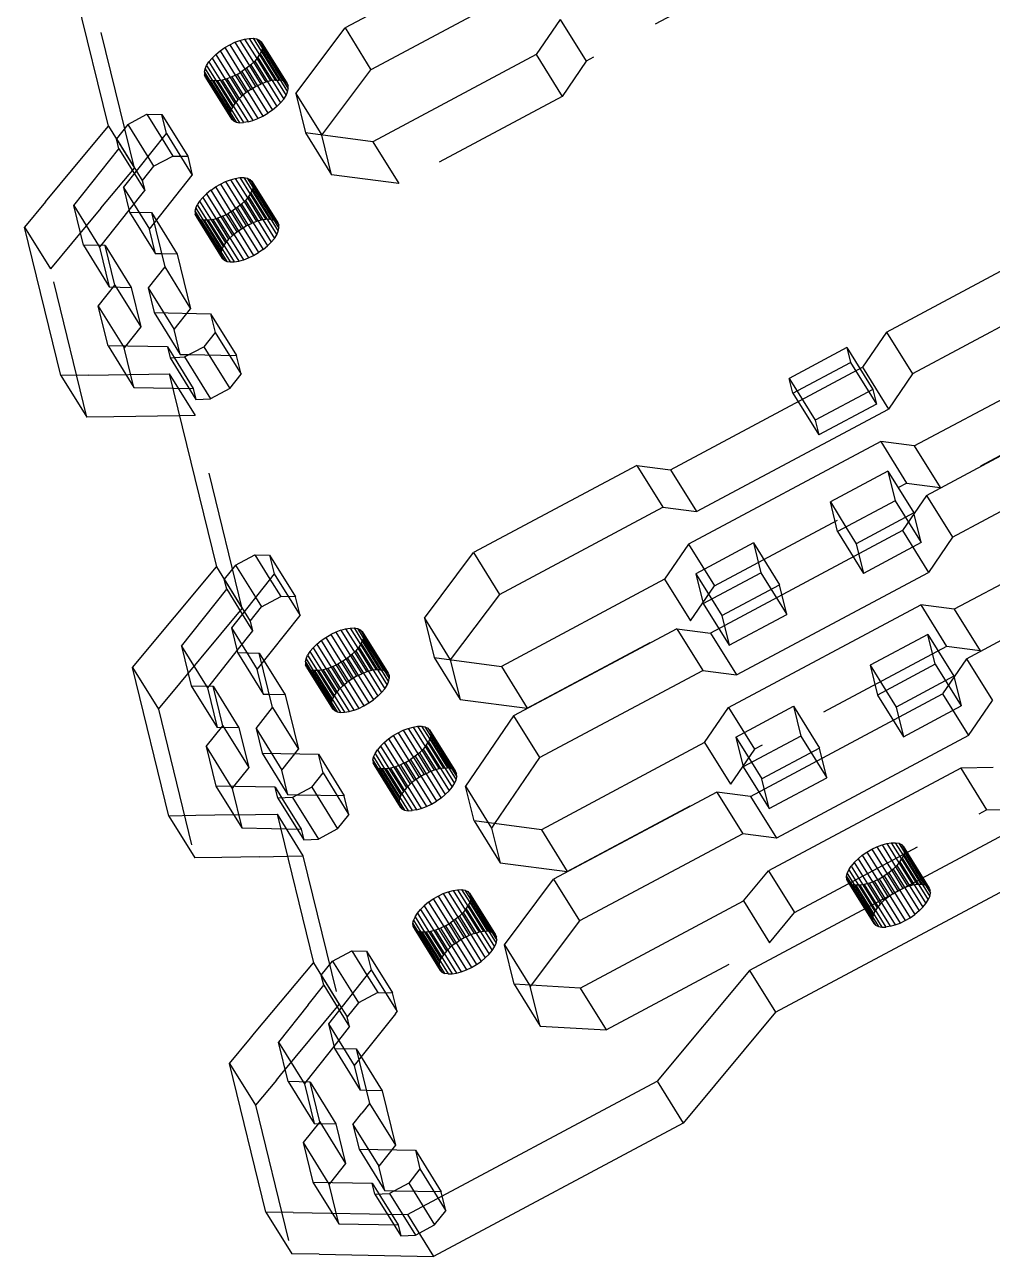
# Model space of a CAD drawing. Header units: millimetres. Extents: x -0.4 to 72.2, y -66.2 to 28.8.
# Drawn here: x 4 to 48.1, y -66.2 to -10.1 of the extents above; entities that cross this region are included whole.
import ezdxf

# ---------------------------------------------------------------- set-up
doc = ezdxf.new("R2010")
doc.units = ezdxf.units.MM
doc.linetypes.add('HIDDEN', pattern=[9.525, 6.35, -3.175])
doc.layers.get('0').update_dxf_attribs({"color": 253, "lineweight": 70, "true_color": 0x8faf8f})
doc.layers.add('Hidden', color=98, linetype='HIDDEN', lineweight=70, true_color=0x054805)

msp = doc.modelspace()

# ---------------------------------------------------------------- linework, layer by layer
at = {"color": 98, "lineweight": -3, "true_color": 0x054805}
for p, q in [((26.038, -6.252), (18.603, -10.223)), ((7.831, -14.703), (6.175, -7.938)), ((27.218, -8.153), (19.783, -12.124)), ((28.399, -9.835), (27.308, -11.438)), ((16.365, -13.203), (18.603, -10.223)), ((18.603, -10.223), (19.783, -12.124)), ((12.912, -11.27), (13.125, -11.121)), ((13.125, -11.121), (13.351, -10.989)), ((13.125, -11.121), (13.829, -12.256)), ((13.351, -10.989), (13.581, -10.878)), ((13.351, -10.989), (14.048, -12.112)), ((13.581, -10.878), (13.809, -10.79)), ((13.581, -10.878), (14.25, -11.955)), ((13.809, -10.79), (14.029, -10.729)), ((13.809, -10.79), (14.429, -11.789)), ((14.029, -10.729), (14.233, -10.697)), ((14.029, -10.729), (14.581, -11.619)), ((14.233, -10.697), (14.415, -10.694)), ((14.233, -10.697), (14.701, -11.451)), ((14.415, -10.694), (14.784, -11.288)), ((14.415, -10.694), (14.57, -10.72)), ((14.57, -10.72), (14.828, -11.136)), ((14.57, -10.72), (14.693, -10.776)), ((14.693, -10.776), (14.831, -10.998)), ((14.693, -10.776), (14.78, -10.858)), ((14.828, -10.965), (14.78, -10.858)), ((14.837, -11.093), (14.806, -11.238)), ((14.828, -10.965), (14.837, -11.093)), ((12.297, -11.934), (12.405, -11.768)), ((12.546, -11.598), (12.405, -11.768)), ((12.405, -11.768), (12.93, -12.614)), ((12.546, -11.598), (12.717, -11.43)), ((12.546, -11.598), (13.145, -12.563)), ((12.717, -11.43), (12.912, -11.27)), ((12.717, -11.43), (13.371, -12.484)), ((12.912, -11.27), (13.602, -12.381)), ((14.487, -11.733), (14.316, -11.901)), ((14.628, -11.563), (14.487, -11.733)), ((14.628, -11.563), (14.735, -11.397)), ((14.806, -11.238), (14.735, -11.397)), ((27.308, -11.438), (19.873, -15.409)), ((12.195, -12.238), (12.227, -12.093)), ((12.195, -12.238), (12.204, -12.366)), ((12.195, -12.238), (12.413, -12.588)), ((12.227, -12.093), (12.297, -11.934)), ((12.227, -12.093), (12.558, -12.627)), ((12.297, -11.934), (12.732, -12.635)), ((13.682, -12.342), (13.452, -12.453)), ((13.682, -12.342), (13.907, -12.21)), ((14.121, -12.061), (13.907, -12.21)), ((14.316, -11.901), (14.121, -12.061)), ((17.545, -15.104), (19.783, -12.124)), ((12.253, -12.473), (12.204, -12.366)), ((12.204, -12.366), (12.295, -12.513)), ((12.34, -12.555), (12.253, -12.473)), ((12.463, -12.611), (12.34, -12.555)), ((12.618, -12.637), (12.463, -12.611)), ((12.8, -12.634), (12.618, -12.637)), ((13.004, -12.602), (12.8, -12.634)), ((13.223, -12.541), (13.004, -12.602)), ((13.452, -12.453), (13.223, -12.541)), ((16.365, -13.203), (17.545, -15.104)), ((16.365, -13.203), (16.807, -15.007)), ((8.704, -14.623), (9.579, -14.156)), ((9.579, -14.156), (10.27, -15.27)), ((9.579, -14.156), (10.255, -14.169)), ((10.464, -15.025), (10.255, -14.169)), ((6.302, -16.539), (7.831, -14.703)), ((8.704, -14.623), (8.19, -15.272)), ((8.512, -17.486), (10.464, -15.025)), ((8.704, -14.623), (9.617, -16.094)), ((19.873, -15.409), (16.807, -15.007)), ((8.19, -15.272), (9.102, -16.743)), ((8.3, -15.723), (8.19, -15.272)), ((6.243, -18.316), (8.3, -15.723)), ((8.3, -15.723), (9.007, -16.862)), ((4.965, -18.146), (6.302, -16.539)), ((12.701, -17.467), (12.926, -17.335)), ((12.926, -17.335), (13.157, -17.224)), ((12.926, -17.335), (13.623, -18.458)), ((13.157, -17.224), (13.385, -17.136)), ((13.157, -17.224), (13.825, -18.301)), ((13.385, -17.136), (13.604, -17.075)), ((13.385, -17.136), (14.005, -18.135)), ((13.604, -17.075), (13.808, -17.043)), ((13.604, -17.075), (14.157, -17.965)), ((13.808, -17.043), (13.99, -17.04)), ((13.808, -17.043), (14.276, -17.797)), ((13.99, -17.04), (14.359, -17.634)), ((13.99, -17.04), (14.145, -17.066)), ((14.145, -17.066), (14.403, -17.482)), ((14.145, -17.066), (14.268, -17.122)), ((14.268, -17.122), (14.406, -17.344)), ((14.268, -17.122), (14.355, -17.204)), ((14.355, -17.204), (14.404, -17.311)), ((14.404, -17.311), (14.413, -17.439)), ((8.512, -17.486), (8.788, -18.614)), ((11.98, -18.114), (12.122, -17.944)), ((12.122, -17.944), (12.292, -17.776)), ((12.122, -17.944), (12.72, -18.909)), ((12.487, -17.616), (12.292, -17.776)), ((12.292, -17.776), (12.947, -18.83)), ((12.487, -17.616), (12.498, -17.608)), ((12.487, -17.616), (13.177, -18.727)), ((12.498, -17.608), (12.701, -17.467)), ((12.701, -17.467), (13.405, -18.601)), ((14.203, -17.909), (14.062, -18.079)), ((14.311, -17.743), (14.203, -17.909)), ((14.311, -17.743), (14.381, -17.584)), ((14.413, -17.439), (14.381, -17.584)), ((4.965, -18.146), (4.009, -19.293)), ((6.243, -18.316), (7.37, -20.133)), ((6.684, -20.12), (6.243, -18.316)), ((11.771, -18.584), (11.802, -18.439)), ((11.802, -18.439), (11.873, -18.28)), ((11.802, -18.439), (12.134, -18.973)), ((11.98, -18.114), (11.873, -18.28)), ((11.873, -18.28), (12.308, -18.981)), ((11.98, -18.114), (12.505, -18.959)), ((13.696, -18.407), (13.483, -18.556)), ((13.891, -18.247), (13.696, -18.407)), ((14.062, -18.079), (13.891, -18.247)), ((7.488, -20.135), (8.766, -18.523)), ((8.788, -18.614), (9.968, -20.515)), ((8.788, -18.614), (9.782, -18.632)), ((9.782, -18.632), (10.389, -21.112)), ((11.771, -18.584), (11.78, -18.712)), ((11.771, -18.584), (11.988, -18.934)), ((11.828, -18.819), (11.78, -18.712)), ((11.78, -18.712), (11.871, -18.859)), ((11.916, -18.901), (11.828, -18.819)), ((12.038, -18.957), (11.916, -18.901)), ((12.193, -18.983), (12.038, -18.957)), ((12.375, -18.98), (12.193, -18.983)), ((12.579, -18.948), (12.375, -18.98)), ((12.579, -18.948), (12.799, -18.887)), ((12.81, -18.882), (12.799, -18.887)), ((13.027, -18.799), (12.81, -18.882)), ((13.027, -18.799), (13.257, -18.688)), ((13.483, -18.556), (13.257, -18.688)), ((5.665, -26.058), (4.009, -19.293)), ((7.678, -20.138), (6.684, -20.12)), ((7.678, -20.138), (8.858, -22.04)), ((8.12, -21.942), (7.678, -20.138)), ((43.261, -24.078), (50.696, -20.107)), ((10.244, -20.52), (9.968, -20.515)), ((10.389, -21.112), (9.633, -22.065)), ((7.364, -22.895), (8.12, -21.942)), ((8.12, -21.942), (9.299, -23.843)), ((8.858, -22.04), (9.299, -23.843)), ((9.633, -22.065), (9.909, -23.193)), ((51.875, -22.008), (44.441, -25.979)), ((7.364, -22.895), (8.491, -24.712)), ((7.806, -24.699), (7.364, -22.895)), ((9.909, -23.193), (11.089, -25.094)), ((9.909, -23.193), (12.476, -23.24)), ((12.476, -23.24), (12.685, -24.097)), ((9.299, -23.843), (8.609, -24.714)), ((12.685, -24.097), (12.171, -24.745)), ((43.261, -24.078), (42.169, -25.681)), ((43.261, -24.078), (44.441, -25.979)), ((10.51, -24.749), (7.806, -24.699)), ((10.51, -24.749), (10.812, -25.236)), ((10.51, -24.749), (10.631, -25.245)), ((10.631, -25.245), (11.296, -25.212)), ((11.089, -25.094), (11.504, -25.101)), ((11.296, -25.212), (12.171, -24.745)), ((41.456, -24.787), (38.832, -26.189)), ((41.456, -24.787), (41.622, -25.463)), ((33.423, -30.353), (42.169, -25.681)), ((38.998, -26.865), (41.622, -25.463)), ((42.169, -25.681), (43.349, -27.582)), ((44.53, -29.264), (51.965, -25.293)), ((6.897, -26.037), (5.665, -26.058)), ((5.665, -26.058), (6.845, -27.959)), ((6.897, -26.037), (10.591, -25.976)), ((10.591, -25.976), (12.744, -34.77)), ((38.832, -26.189), (39.189, -26.763)), ((38.998, -26.865), (38.832, -26.189)), ((44.441, -25.979), (43.349, -27.582)), ((8.077, -27.939), (6.845, -27.959)), ((11.059, -27.889), (8.077, -27.939)), ((34.602, -32.254), (43.349, -27.582)), ((45.082, -31.519), (52.517, -27.547)), ((42.998, -29.063), (34.251, -33.735)), ((44.53, -29.264), (42.998, -29.063)), ((46.262, -33.42), (53.697, -29.449)), ((31.89, -30.152), (24.455, -34.124)), ((31.89, -30.152), (33.07, -32.053)), ((31.89, -30.152), (33.423, -30.353)), ((33.423, -30.353), (34.602, -32.254)), ((43.329, -30.416), (40.705, -31.817)), ((43.329, -30.416), (43.66, -31.769)), ((40.705, -31.817), (41.418, -32.966)), ((41.036, -33.17), (40.705, -31.817)), ((43.66, -31.769), (41.036, -33.17)), ((45.082, -31.519), (43.991, -33.122)), ((45.082, -31.519), (46.262, -33.42)), ((25.635, -36.025), (33.07, -32.053)), ((33.07, -32.053), (34.602, -32.254)), ((53.787, -32.733), (46.352, -36.705)), ((43.991, -33.122), (35.244, -37.794)), ((43.991, -33.122), (45.171, -35.023)), ((46.262, -33.42), (45.171, -35.023)), ((13.617, -34.691), (14.492, -34.223)), ((14.492, -34.223), (15.168, -34.236)), ((14.492, -34.223), (15.183, -35.338)), ((22.217, -37.104), (24.455, -34.124)), ((24.455, -34.124), (25.635, -36.025)), ((34.251, -33.735), (33.159, -35.338)), ((37.206, -33.686), (34.582, -35.088)), ((37.206, -33.686), (37.537, -35.039)), ((8.923, -39.361), (12.744, -34.77)), ((13.617, -34.691), (13.103, -35.339)), ((13.617, -34.691), (14.53, -36.161)), ((15.168, -34.236), (15.378, -35.093)), ((13.103, -35.339), (14.015, -36.81)), ((13.213, -35.79), (13.103, -35.339)), ((15.378, -35.093), (13.426, -37.554)), ((33.159, -35.338), (25.724, -39.309)), ((34.582, -35.088), (35.295, -36.237)), ((34.582, -35.088), (34.913, -36.441)), ((34.913, -36.441), (37.537, -35.039)), ((36.424, -39.695), (45.171, -35.023)), ((46.904, -38.959), (54.339, -34.988)), ((11.156, -38.384), (13.213, -35.79)), ((13.213, -35.79), (13.92, -36.93)), ((25.635, -36.025), (23.397, -39.005)), ((36.072, -41.176), (44.819, -36.504)), ((46.352, -36.705), (44.819, -36.504)), ((13.426, -37.554), (13.702, -38.681)), ((18.409, -37.654), (18.628, -37.593)), ((18.628, -37.593), (18.832, -37.561)), ((18.628, -37.593), (19.18, -38.484)), ((18.832, -37.561), (19.014, -37.558)), ((18.832, -37.561), (19.3, -38.315)), ((19.014, -37.558), (19.383, -38.152)), ((19.014, -37.558), (19.169, -37.585)), ((19.169, -37.585), (19.427, -38)), ((19.169, -37.585), (19.292, -37.64)), ((22.217, -37.104), (23.397, -39.005)), ((22.217, -37.104), (22.659, -38.907)), ((33.711, -37.593), (26.277, -41.564)), ((33.711, -37.593), (34.891, -39.494)), ((33.711, -37.593), (35.244, -37.794)), ((17.316, -38.294), (17.511, -38.134)), ((17.511, -38.134), (17.522, -38.126)), ((17.511, -38.134), (18.201, -39.245)), ((17.522, -38.126), (17.724, -37.985)), ((17.724, -37.985), (17.95, -37.853)), ((17.724, -37.985), (18.428, -39.12)), ((18.18, -37.742), (17.95, -37.853)), ((17.95, -37.853), (18.647, -38.976)), ((18.409, -37.654), (18.18, -37.742)), ((18.18, -37.742), (18.849, -38.819)), ((18.409, -37.654), (19.029, -38.653)), ((19.292, -37.64), (19.43, -37.862)), ((19.292, -37.64), (19.379, -37.722)), ((19.334, -38.261), (19.405, -38.102)), ((19.379, -37.722), (19.427, -37.829)), ((19.436, -37.957), (19.405, -38.102)), ((19.427, -37.829), (19.436, -37.957)), ((35.244, -37.794), (36.424, -39.695)), ((45.151, -37.856), (42.526, -39.258)), ((45.482, -39.209), (45.151, -37.856)), ((11.156, -38.384), (12.283, -40.2)), ((11.156, -38.384), (11.598, -40.187)), ((13.679, -38.591), (12.401, -40.202)), ((13.702, -38.681), (14.881, -40.582)), ((13.702, -38.681), (14.695, -38.699)), ((15.302, -41.18), (14.695, -38.699)), ((17.004, -38.632), (16.896, -38.798)), ((17.004, -38.632), (17.145, -38.462)), ((17.004, -38.632), (17.529, -39.478)), ((17.145, -38.462), (17.316, -38.294)), ((17.145, -38.462), (17.744, -39.427)), ((17.316, -38.294), (17.97, -39.348)), ((19.086, -38.597), (18.915, -38.765)), ((19.227, -38.428), (19.086, -38.597)), ((19.334, -38.261), (19.227, -38.428)), ((16.795, -39.102), (16.826, -38.957)), ((16.795, -39.102), (16.803, -39.231)), ((16.795, -39.102), (17.012, -39.452)), ((16.852, -39.337), (16.803, -39.231)), ((16.803, -39.231), (16.895, -39.378)), ((16.826, -38.957), (16.896, -38.798)), ((16.826, -38.957), (17.157, -39.491)), ((16.896, -38.798), (17.331, -39.499)), ((18.051, -39.318), (18.281, -39.206)), ((18.506, -39.074), (18.281, -39.206)), ((18.72, -38.926), (18.506, -39.074)), ((18.915, -38.765), (18.72, -38.926)), ((22.659, -38.907), (25.724, -39.309)), ((42.526, -39.258), (43.239, -40.407)), ((42.526, -39.258), (42.858, -40.611)), ((45.482, -39.209), (42.858, -40.611)), ((46.904, -38.959), (45.813, -40.562)), ((46.904, -38.959), (48.084, -40.861)), ((10.579, -46.125), (8.923, -39.361)), ((16.939, -39.42), (16.852, -39.337)), ((17.062, -39.475), (16.939, -39.42)), ((17.217, -39.501), (17.062, -39.475)), ((17.399, -39.498), (17.217, -39.501)), ((17.603, -39.466), (17.399, -39.498)), ((17.822, -39.405), (17.603, -39.466)), ((17.834, -39.401), (17.822, -39.405)), ((18.051, -39.318), (17.834, -39.401)), ((27.456, -43.465), (34.891, -39.494)), ((34.891, -39.494), (36.424, -39.695)), ((11.598, -40.187), (12.591, -40.206)), ((12.591, -40.206), (13.771, -42.107)), ((13.033, -42.01), (12.591, -40.206)), ((15.157, -40.587), (14.881, -40.582)), ((37.066, -45.235), (45.813, -40.562)), ((45.813, -40.562), (46.993, -42.463)), ((46.993, -42.463), (48.084, -40.861)), ((14.547, -42.133), (15.302, -41.18)), ((34.981, -42.779), (36.072, -41.176)), ((36.404, -42.529), (39.028, -41.127)), ((39.028, -41.127), (39.359, -42.48)), ((12.277, -42.962), (13.033, -42.01)), ((13.033, -42.01), (14.213, -43.911)), ((21.483, -42.131), (21.702, -42.07)), ((21.702, -42.07), (21.906, -42.038)), ((21.702, -42.07), (22.255, -42.961)), ((21.906, -42.038), (22.088, -42.035)), ((21.906, -42.038), (22.374, -42.792)), ((22.088, -42.035), (22.457, -42.629)), ((22.088, -42.035), (22.243, -42.061)), ((22.243, -42.061), (22.501, -42.477)), ((22.243, -42.061), (22.366, -42.117)), ((26.277, -41.564), (24.094, -44.77)), ((26.277, -41.564), (27.456, -43.465)), ((13.771, -42.107), (14.213, -43.911)), ((14.547, -42.133), (14.823, -43.26)), ((20.39, -42.771), (20.585, -42.611)), ((20.585, -42.611), (20.799, -42.462)), ((20.585, -42.611), (21.275, -43.722)), ((20.799, -42.462), (21.024, -42.33)), ((20.799, -42.462), (21.503, -43.597)), ((21.024, -42.33), (21.254, -42.219)), ((21.024, -42.33), (21.721, -43.453)), ((21.254, -42.219), (21.483, -42.131)), ((21.254, -42.219), (21.923, -43.296)), ((21.483, -42.131), (22.103, -43.13)), ((22.366, -42.117), (22.504, -42.339)), ((22.366, -42.117), (22.453, -42.199)), ((22.479, -42.579), (22.409, -42.738)), ((22.502, -42.306), (22.453, -42.199)), ((22.511, -42.434), (22.479, -42.579)), ((22.502, -42.306), (22.511, -42.434)), ((36.404, -42.529), (37.117, -43.678)), ((36.404, -42.529), (36.735, -43.882)), ((39.359, -42.48), (36.735, -43.882)), ((46.993, -42.463), (38.246, -47.136)), ((12.277, -42.962), (13.404, -44.779)), ((12.277, -42.962), (12.719, -44.766)), ((19.971, -43.275), (20.078, -43.109)), ((20.219, -42.939), (20.078, -43.109)), ((20.078, -43.109), (20.603, -43.955)), ((20.219, -42.939), (20.39, -42.771)), ((20.219, -42.939), (20.818, -43.904)), ((20.39, -42.771), (21.044, -43.825)), ((22.16, -43.074), (21.989, -43.242)), ((22.301, -42.905), (22.16, -43.074)), ((22.301, -42.905), (22.409, -42.738)), ((34.981, -42.779), (27.546, -46.75)), ((14.823, -43.26), (16.002, -45.161)), ((14.823, -43.26), (17.389, -43.307)), ((17.599, -44.164), (17.389, -43.307)), ((19.869, -43.579), (19.9, -43.434)), ((19.869, -43.579), (19.878, -43.707)), ((19.869, -43.579), (20.086, -43.929)), ((19.926, -43.814), (19.878, -43.707)), ((19.878, -43.707), (19.969, -43.854)), ((19.9, -43.434), (19.971, -43.275)), ((19.9, -43.434), (20.232, -43.968)), ((19.971, -43.275), (20.406, -43.976)), ((21.355, -43.683), (21.125, -43.794)), ((21.355, -43.683), (21.581, -43.551)), ((21.794, -43.403), (21.581, -43.551)), ((21.989, -43.242), (21.794, -43.403)), ((27.456, -43.465), (25.411, -46.47)), ((14.213, -43.911), (13.522, -44.781)), ((17.084, -44.812), (17.599, -44.164)), ((20.013, -43.897), (19.926, -43.814)), ((20.136, -43.952), (20.013, -43.897)), ((20.291, -43.978), (20.136, -43.952)), ((20.473, -43.975), (20.291, -43.978)), ((20.677, -43.943), (20.473, -43.975)), ((20.897, -43.882), (20.677, -43.943)), ((21.125, -43.794), (20.897, -43.882)), ((46.641, -43.944), (37.894, -48.617)), ((48.119, -43.92), (46.641, -43.944)), ((15.423, -44.816), (12.719, -44.766)), ((15.423, -44.816), (15.726, -45.304)), ((15.545, -45.313), (15.423, -44.816)), ((17.084, -44.812), (16.21, -45.28)), ((24.094, -44.77), (25.126, -46.433)), ((24.48, -46.348), (24.094, -44.77)), ((16.21, -45.28), (15.545, -45.313)), ((16.417, -45.169), (16.002, -45.161)), ((35.533, -45.033), (28.098, -49.005)), ((35.533, -45.033), (36.713, -46.935)), ((37.066, -45.235), (35.533, -45.033)), ((37.066, -45.235), (38.246, -47.136)), ((11.81, -46.105), (10.579, -46.125)), ((10.579, -46.125), (11.758, -48.026)), ((13.534, -46.076), (11.81, -46.105)), ((13.534, -46.076), (15.504, -46.044)), ((15.504, -46.044), (17.16, -52.808)), ((27.546, -46.75), (24.48, -46.348)), ((36.713, -46.935), (29.278, -50.906)), ((38.246, -47.136), (36.713, -46.935)), ((49.274, -46.617), (37.028, -53.159)), ((42.373, -47.765), (42.599, -47.633)), ((42.599, -47.633), (42.829, -47.522)), ((42.599, -47.633), (43.296, -48.756)), ((42.829, -47.522), (43.058, -47.434)), ((42.829, -47.522), (43.498, -48.599)), ((43.058, -47.434), (43.277, -47.374)), ((43.058, -47.434), (43.678, -48.434)), ((43.277, -47.374), (43.481, -47.341)), ((43.277, -47.374), (43.829, -48.264)), ((43.481, -47.341), (43.663, -47.338)), ((43.481, -47.341), (43.949, -48.095)), ((43.663, -47.338), (44.032, -47.932)), ((43.663, -47.338), (43.818, -47.365)), ((43.818, -47.365), (44.076, -47.78)), ((43.818, -47.365), (43.941, -47.42)), ((43.941, -47.42), (44.079, -47.642)), ((43.941, -47.42), (44.028, -47.502)), ((44.028, -47.502), (44.076, -47.609)), ((44.085, -47.737), (44.076, -47.609)), ((12.99, -48.006), (11.758, -48.026)), ((14.714, -47.977), (12.99, -48.006)), ((14.714, -47.977), (15.973, -47.957)), ((41.794, -48.242), (41.653, -48.412)), ((41.794, -48.242), (41.965, -48.074)), ((41.794, -48.242), (42.393, -49.207)), ((41.965, -48.074), (42.16, -47.914)), ((41.965, -48.074), (42.619, -49.128)), ((42.16, -47.914), (42.373, -47.765)), ((42.16, -47.914), (42.85, -49.025)), ((42.373, -47.765), (43.077, -48.9)), ((43.876, -48.208), (43.735, -48.377)), ((43.876, -48.208), (43.983, -48.041)), ((44.054, -47.883), (43.983, -48.041)), ((44.085, -47.737), (44.054, -47.883)), ((36.748, -49.994), (37.894, -48.617)), ((38.208, -55.06), (50.454, -48.519)), ((41.444, -48.883), (41.475, -48.737)), ((41.475, -48.737), (41.545, -48.579)), ((41.475, -48.737), (41.806, -49.271)), ((41.545, -48.579), (41.653, -48.412)), ((41.545, -48.579), (41.98, -49.28)), ((41.653, -48.412), (42.178, -49.258)), ((43.369, -48.706), (43.155, -48.854)), ((43.564, -48.545), (43.369, -48.706)), ((43.735, -48.377), (43.564, -48.545)), ((25.861, -51.985), (28.098, -49.005)), ((28.098, -49.005), (29.278, -50.906)), ((41.452, -49.011), (41.444, -48.883)), ((41.444, -48.883), (41.661, -49.232)), ((41.452, -49.011), (41.544, -49.158)), ((41.501, -49.117), (41.452, -49.011)), ((41.588, -49.2), (41.501, -49.117)), ((41.711, -49.255), (41.588, -49.2)), ((41.866, -49.281), (41.711, -49.255)), ((42.048, -49.278), (41.866, -49.281)), ((42.252, -49.246), (42.048, -49.278)), ((42.471, -49.185), (42.252, -49.246)), ((42.471, -49.185), (42.7, -49.098)), ((42.7, -49.098), (42.93, -48.986)), ((42.93, -48.986), (43.155, -48.854)), ((22.407, -50.051), (22.62, -49.903)), ((22.62, -49.903), (22.846, -49.771)), ((22.62, -49.903), (23.325, -51.037)), ((22.846, -49.771), (23.076, -49.659)), ((22.846, -49.771), (23.543, -50.894)), ((23.076, -49.659), (23.305, -49.572)), ((23.076, -49.659), (23.745, -50.737)), ((23.305, -49.572), (23.524, -49.511)), ((23.305, -49.572), (23.925, -50.571)), ((23.524, -49.511), (23.728, -49.479)), ((23.524, -49.511), (24.076, -50.401)), ((23.728, -49.479), (23.91, -49.476)), ((23.728, -49.479), (24.196, -50.232)), ((23.91, -49.476), (24.279, -50.07)), ((23.91, -49.476), (24.065, -49.502)), ((24.065, -49.502), (24.323, -49.918)), ((24.065, -49.502), (24.188, -49.557)), ((24.188, -49.557), (24.326, -49.78)), ((24.188, -49.557), (24.275, -49.64)), ((24.275, -49.64), (24.323, -49.746)), ((24.332, -49.875), (24.301, -50.02)), ((24.332, -49.875), (24.323, -49.746)), ((21.9, -50.549), (22.041, -50.38)), ((22.041, -50.38), (22.212, -50.212)), ((22.041, -50.38), (22.64, -51.344)), ((22.407, -50.051), (22.212, -50.212)), ((22.212, -50.212), (22.866, -51.266)), ((22.407, -50.051), (23.097, -51.163)), ((24.123, -50.345), (23.982, -50.515)), ((24.123, -50.345), (24.23, -50.179)), ((24.301, -50.02), (24.23, -50.179)), ((29.313, -53.965), (36.748, -49.994)), ((21.691, -51.02), (21.722, -50.875)), ((21.699, -51.148), (21.691, -51.02)), ((21.691, -51.02), (21.908, -51.37)), ((21.792, -50.716), (21.722, -50.875)), ((21.722, -50.875), (22.053, -51.409)), ((21.792, -50.716), (21.9, -50.549)), ((21.792, -50.716), (22.227, -51.417)), ((21.9, -50.549), (22.425, -51.395)), ((23.177, -51.124), (23.402, -50.992)), ((23.616, -50.843), (23.402, -50.992)), ((23.811, -50.683), (23.616, -50.843)), ((23.982, -50.515), (23.811, -50.683)), ((29.278, -50.906), (27.079, -53.834)), ((21.748, -51.255), (21.699, -51.148)), ((21.699, -51.148), (21.791, -51.295)), ((21.835, -51.337), (21.748, -51.255)), ((21.958, -51.392), (21.835, -51.337)), ((22.113, -51.419), (21.958, -51.392)), ((22.295, -51.416), (22.113, -51.419)), ((22.499, -51.384), (22.295, -51.416)), ((22.718, -51.323), (22.499, -51.384)), ((22.947, -51.235), (22.718, -51.323)), ((23.177, -51.124), (22.947, -51.235)), ((25.861, -51.985), (27.006, -53.83)), ((26.302, -53.789), (25.861, -51.985)), ((17.519, -53.377), (18.033, -52.729)), ((18.033, -52.729), (18.908, -52.261)), ((18.033, -52.729), (18.946, -54.2)), ((18.908, -52.261), (19.6, -53.376)), ((18.908, -52.261), (19.584, -52.274)), ((19.584, -52.274), (19.794, -53.131)), ((14.485, -56.022), (17.16, -52.808)), ((19.718, -53.226), (17.842, -55.592)), ((19.794, -53.131), (19.718, -53.226)), ((37.028, -53.159), (32.824, -58.209)), ((37.028, -53.159), (38.208, -55.06)), ((16.922, -54.72), (17.629, -53.828)), ((17.519, -53.377), (18.432, -54.848)), ((17.629, -53.828), (17.519, -53.377)), ((17.629, -53.828), (18.337, -54.968)), ((29.313, -53.965), (26.302, -53.789)), ((16.922, -54.72), (15.572, -56.422)), ((38.208, -55.06), (34.004, -60.11)), ((14.294, -56.251), (14.485, -56.022)), ((17.842, -55.592), (18.118, -56.719)), ((13.339, -57.399), (14.294, -56.251)), ((15.572, -56.422), (16.7, -58.238)), ((16.014, -58.225), (15.572, -56.422)), ((18.096, -56.629), (16.818, -58.24)), ((18.118, -56.719), (19.298, -58.62)), ((18.118, -56.719), (19.111, -56.737)), ((19.111, -56.737), (19.719, -59.218)), ((14.995, -64.163), (13.339, -57.399)), ((17.008, -58.244), (16.014, -58.225)), ((17.008, -58.244), (18.187, -60.145)), ((17.449, -60.048), (17.008, -58.244)), ((21.453, -64.283), (32.824, -58.209)), ((32.824, -58.209), (34.004, -60.11)), ((19.574, -58.625), (19.298, -58.62)), ((19.719, -59.218), (19.368, -59.66)), ((18.963, -60.171), (19.368, -59.66)), ((17.449, -60.048), (16.693, -61)), ((17.449, -60.048), (18.629, -61.949)), ((18.187, -60.145), (18.629, -61.949)), ((18.963, -60.171), (19.239, -61.298)), ((34.004, -60.11), (22.633, -66.184)), ((16.693, -61), (17.821, -62.817)), ((16.693, -61), (17.135, -62.804)), ((19.239, -61.298), (20.419, -63.199)), ((19.239, -61.298), (21.805, -61.345)), ((21.805, -61.345), (22.015, -62.202)), ((18.629, -61.949), (17.939, -62.819)), ((22.015, -62.202), (21.501, -62.85)), ((17.135, -62.804), (19.839, -62.854)), ((19.839, -62.854), (20.142, -63.342)), ((19.961, -63.351), (19.839, -62.854)), ((19.961, -63.351), (20.626, -63.318)), ((20.834, -63.207), (20.419, -63.199)), ((21.501, -62.85), (20.626, -63.318)), ((14.995, -64.163), (16.175, -66.064)), ((16.237, -64.186), (14.995, -64.163)), ((16.237, -64.186), (21.453, -64.283)), ((21.453, -64.283), (22.633, -66.184)), ((17.417, -66.087), (16.175, -66.064)), ((17.417, -66.087), (22.633, -66.184))]:
    msp.add_line(p, q, dxfattribs=at)
at = {"layer": 'Hidden', "lineweight": -3}
for p, q in [((38.326, -7.064), (29.579, -11.736)), ((9.011, -16.604), (7.354, -9.84)), ((28.399, -9.835), (29.579, -11.736)), ((14.78, -10.858), (15.959, -12.759)), ((14.828, -10.965), (16.008, -12.866)), ((14.828, -11.136), (15.75, -12.622)), ((14.831, -10.998), (15.872, -12.677)), ((14.837, -11.093), (16.017, -12.994)), ((14.487, -11.733), (15.666, -13.634)), ((14.581, -11.619), (15.209, -12.631)), ((14.628, -11.563), (15.808, -13.465)), ((14.701, -11.451), (15.413, -12.598)), ((14.735, -11.397), (15.915, -13.298)), ((14.784, -11.288), (15.595, -12.595)), ((14.806, -11.238), (15.986, -13.14)), ((27.308, -11.438), (28.488, -13.339)), ((29.579, -11.736), (28.488, -13.339)), ((13.682, -12.342), (14.862, -14.243)), ((13.829, -12.256), (14.305, -13.022)), ((13.907, -12.21), (15.087, -14.111)), ((14.048, -12.112), (14.531, -12.89)), ((14.121, -12.061), (15.301, -13.963)), ((14.25, -11.955), (14.761, -12.779)), ((14.316, -11.901), (15.496, -13.802)), ((14.429, -11.789), (14.989, -12.691)), ((12.253, -12.473), (13.433, -14.374)), ((12.295, -12.513), (13.384, -14.268)), ((12.34, -12.555), (13.52, -14.457)), ((12.413, -12.588), (13.375, -14.14)), ((12.463, -12.611), (13.643, -14.512)), ((12.558, -12.627), (13.407, -13.994)), ((12.618, -12.637), (13.798, -14.538)), ((12.732, -12.635), (13.477, -13.836)), ((12.8, -12.634), (13.98, -14.535)), ((12.93, -12.614), (13.585, -13.669)), ((13.004, -12.602), (14.184, -14.503)), ((13.145, -12.563), (13.726, -13.499)), ((13.223, -12.541), (14.403, -14.442)), ((13.371, -12.484), (13.897, -13.331)), ((13.452, -12.453), (14.631, -14.355)), ((13.602, -12.381), (14.092, -13.171)), ((14.305, -13.022), (14.531, -12.89)), ((14.531, -12.89), (14.761, -12.779)), ((14.989, -12.691), (14.761, -12.779)), ((15.209, -12.631), (14.989, -12.691)), ((15.413, -12.598), (15.209, -12.631)), ((15.413, -12.598), (15.595, -12.595)), ((15.75, -12.622), (15.595, -12.595)), ((15.872, -12.677), (15.75, -12.622)), ((15.959, -12.759), (15.872, -12.677)), ((16.008, -12.866), (15.959, -12.759)), ((16.017, -12.994), (16.008, -12.866)), ((13.897, -13.331), (13.726, -13.499)), ((14.092, -13.171), (13.897, -13.331)), ((14.305, -13.022), (14.092, -13.171)), ((15.666, -13.634), (15.808, -13.465)), ((15.808, -13.465), (15.915, -13.298)), ((15.915, -13.298), (15.986, -13.14)), ((15.986, -13.14), (16.017, -12.994)), ((28.488, -13.339), (21.053, -17.31)), ((13.407, -13.994), (13.375, -14.14)), ((13.477, -13.836), (13.407, -13.994)), ((13.585, -13.669), (13.477, -13.836)), ((13.726, -13.499), (13.585, -13.669)), ((15.301, -13.963), (15.087, -14.111)), ((15.496, -13.802), (15.301, -13.963)), ((15.496, -13.802), (15.666, -13.634)), ((10.255, -14.169), (11.435, -16.07)), ((13.375, -14.14), (13.384, -14.268)), ((13.384, -14.268), (13.433, -14.374)), ((13.52, -14.457), (13.433, -14.374)), ((13.52, -14.457), (13.643, -14.512)), ((13.643, -14.512), (13.798, -14.538)), ((13.798, -14.538), (13.98, -14.535)), ((14.184, -14.503), (13.98, -14.535)), ((14.184, -14.503), (14.403, -14.442)), ((14.403, -14.442), (14.631, -14.355)), ((14.631, -14.355), (14.862, -14.243)), ((14.862, -14.243), (15.087, -14.111)), ((7.831, -14.703), (9.011, -16.604)), ((10.464, -15.025), (11.644, -16.927)), ((16.807, -15.007), (17.987, -16.908)), ((17.987, -16.908), (17.545, -15.104)), ((10.27, -15.27), (10.758, -16.057)), ((19.873, -15.409), (21.053, -17.31)), ((9.617, -16.094), (9.884, -16.525)), ((9.884, -16.525), (10.758, -16.057)), ((10.758, -16.057), (11.435, -16.07)), ((11.435, -16.07), (11.644, -16.927)), ((7.482, -18.44), (9.011, -16.604)), ((9.102, -16.743), (9.369, -17.173)), ((9.884, -16.525), (9.369, -17.173)), ((9.007, -16.862), (9.48, -17.624)), ((9.369, -17.173), (9.48, -17.624)), ((9.692, -19.388), (11.644, -16.927)), ((14.355, -17.204), (15.535, -19.105)), ((14.404, -17.311), (15.584, -19.212)), ((14.406, -17.344), (15.448, -19.023)), ((21.053, -17.31), (17.987, -16.908)), ((8.512, -17.486), (9.692, -19.388)), ((8.766, -18.523), (9.48, -17.624)), ((14.203, -17.909), (15.383, -19.811)), ((14.276, -17.797), (14.988, -18.944)), ((14.311, -17.743), (15.491, -19.644)), ((14.359, -17.634), (15.17, -18.941)), ((14.381, -17.584), (15.561, -19.485)), ((14.403, -17.482), (15.325, -18.967)), ((14.413, -17.439), (15.593, -19.34)), ((7.482, -18.44), (6.145, -20.047)), ((13.623, -18.458), (14.106, -19.236)), ((13.696, -18.407), (14.876, -20.309)), ((13.825, -18.301), (14.336, -19.125)), ((13.891, -18.247), (15.071, -20.148)), ((14.005, -18.135), (14.565, -19.037)), ((14.062, -18.079), (15.242, -19.98)), ((14.157, -17.965), (14.784, -18.976)), ((9.782, -18.632), (10.962, -20.533)), ((11.828, -18.819), (13.008, -20.72)), ((11.871, -18.859), (12.96, -20.613)), ((11.916, -18.901), (13.095, -20.803)), ((11.988, -18.934), (12.951, -20.485)), ((12.038, -18.957), (13.218, -20.858)), ((12.134, -18.973), (12.982, -20.34)), ((12.193, -18.983), (13.373, -20.884)), ((12.308, -18.981), (13.053, -20.181)), ((12.375, -18.98), (13.555, -20.881)), ((12.505, -18.959), (13.16, -20.015)), ((12.579, -18.948), (13.759, -20.849)), ((12.72, -18.909), (13.301, -19.845)), ((12.799, -18.887), (13.979, -20.788)), ((12.947, -18.83), (13.472, -19.677)), ((13.027, -18.799), (14.207, -20.7)), ((13.177, -18.727), (13.667, -19.517)), ((13.257, -18.688), (14.437, -20.589)), ((13.405, -18.601), (13.881, -19.368)), ((13.483, -18.556), (14.663, -20.457)), ((14.565, -19.037), (14.336, -19.125)), ((14.784, -18.976), (14.565, -19.037)), ((14.988, -18.944), (14.784, -18.976)), ((15.17, -18.941), (14.988, -18.944)), ((15.17, -18.941), (15.325, -18.967)), ((15.448, -19.023), (15.325, -18.967)), ((15.535, -19.105), (15.448, -19.023)), ((4.009, -19.293), (5.189, -21.195)), ((9.968, -20.515), (9.692, -19.388)), ((13.472, -19.677), (13.667, -19.517)), ((13.678, -19.509), (13.667, -19.517)), ((13.678, -19.509), (13.881, -19.368)), ((13.881, -19.368), (14.106, -19.236)), ((14.106, -19.236), (14.336, -19.125)), ((15.491, -19.644), (15.561, -19.485)), ((15.535, -19.105), (15.584, -19.212)), ((15.561, -19.485), (15.593, -19.34)), ((15.593, -19.34), (15.584, -19.212)), ((6.145, -20.047), (5.189, -21.195)), ((6.684, -20.12), (7.864, -22.021)), ((7.37, -20.133), (7.423, -20.217)), ((7.423, -20.217), (7.488, -20.135)), ((13.053, -20.181), (12.982, -20.34)), ((13.16, -20.015), (13.053, -20.181)), ((13.301, -19.845), (13.16, -20.015)), ((13.301, -19.845), (13.472, -19.677)), ((14.876, -20.309), (15.071, -20.148)), ((15.071, -20.148), (15.242, -19.98)), ((15.242, -19.98), (15.383, -19.811)), ((15.383, -19.811), (15.491, -19.644)), ((7.423, -20.217), (7.864, -22.021)), ((10.962, -20.533), (10.244, -20.52)), ((10.962, -20.533), (11.569, -23.014)), ((12.982, -20.34), (12.951, -20.485)), ((12.951, -20.485), (12.96, -20.613)), ((12.96, -20.613), (13.008, -20.72)), ((13.095, -20.803), (13.008, -20.72)), ((13.99, -20.783), (14.207, -20.7)), ((14.207, -20.7), (14.437, -20.589)), ((14.437, -20.589), (14.663, -20.457)), ((14.876, -20.309), (14.663, -20.457)), ((6.845, -27.959), (5.189, -21.195)), ((10.389, -21.112), (11.569, -23.014)), ((13.095, -20.803), (13.218, -20.858)), ((13.218, -20.858), (13.373, -20.884)), ((13.373, -20.884), (13.555, -20.881)), ((13.555, -20.881), (13.759, -20.849)), ((13.759, -20.849), (13.979, -20.788)), ((13.99, -20.783), (13.979, -20.788)), ((7.864, -22.021), (8.858, -22.04)), ((9.633, -22.065), (10.813, -23.966)), ((10.813, -23.966), (11.569, -23.014)), ((12.476, -23.24), (13.656, -25.141)), ((11.089, -25.094), (10.813, -23.966)), ((12.685, -24.097), (13.865, -25.998)), ((7.806, -24.699), (8.985, -26.6)), ((8.491, -24.712), (8.544, -24.796)), ((8.609, -24.714), (8.544, -24.796)), ((8.985, -26.6), (8.544, -24.796)), ((10.631, -25.245), (11.811, -27.147)), ((10.812, -25.236), (11.69, -26.65)), ((11.296, -25.212), (12.476, -27.114)), ((11.504, -25.101), (13.656, -25.141)), ((12.171, -24.745), (13.351, -26.646)), ((13.865, -25.998), (13.656, -25.141)), ((41.456, -24.787), (42.636, -26.688)), ((41.622, -25.463), (42.802, -27.365)), ((10.591, -25.976), (11.771, -27.878)), ((13.351, -26.646), (13.865, -25.998)), ((8.985, -26.6), (11.69, -26.65)), ((11.69, -26.65), (11.811, -27.147)), ((13.351, -26.646), (12.476, -27.114)), ((38.998, -26.865), (40.177, -28.766)), ((39.189, -26.763), (40.012, -28.09)), ((42.636, -26.688), (40.012, -28.09)), ((42.636, -26.688), (42.802, -27.365)), ((11.811, -27.147), (12.476, -27.114)), ((42.802, -27.365), (40.177, -28.766)), ((53.145, -27.194), (45.71, -31.165)), ((11.771, -27.878), (11.059, -27.889)), ((13.924, -36.671), (11.771, -27.878)), ((40.012, -28.09), (40.177, -28.766)), ((42.998, -29.063), (44.177, -30.964)), ((44.53, -29.264), (45.71, -31.165)), ((43.329, -30.416), (44.509, -32.317)), ((35.43, -35.636), (44.177, -30.964)), ((44.177, -30.964), (45.71, -31.165)), ((43.66, -31.769), (44.84, -33.67)), ((44.509, -32.317), (41.885, -33.719)), ((44.84, -33.67), (44.509, -32.317)), ((41.418, -32.966), (41.885, -33.719)), ((41.036, -33.17), (42.216, -35.072)), ((34.251, -33.735), (35.43, -35.636)), ((37.206, -33.686), (38.386, -35.588)), ((41.885, -33.719), (42.216, -35.072)), ((44.84, -33.67), (42.216, -35.072)), ((12.744, -34.77), (13.924, -36.671)), ((15.168, -34.236), (16.348, -36.137)), ((54.967, -34.634), (47.532, -38.606)), ((15.183, -35.338), (15.672, -36.125)), ((15.378, -35.093), (16.557, -36.994)), ((33.159, -35.338), (34.339, -37.239)), ((37.537, -35.039), (38.717, -36.94)), ((34.339, -37.239), (35.43, -35.636)), ((35.762, -36.989), (38.386, -35.588)), ((38.717, -36.94), (38.386, -35.588)), ((14.53, -36.161), (14.797, -36.592)), ((14.797, -36.592), (15.672, -36.125)), ((16.348, -36.137), (15.672, -36.125)), ((16.557, -36.994), (16.348, -36.137)), ((34.913, -36.441), (36.093, -38.342)), ((35.295, -36.237), (35.762, -36.989)), ((10.102, -41.262), (13.924, -36.671)), ((13.92, -36.93), (14.393, -37.691)), ((14.015, -36.81), (14.283, -37.24)), ((14.283, -37.24), (14.797, -36.592)), ((14.605, -39.455), (16.557, -36.994)), ((35.762, -36.989), (36.093, -38.342)), ((36.093, -38.342), (38.717, -36.94)), ((44.819, -36.504), (45.999, -38.405)), ((46.352, -36.705), (47.532, -38.606)), ((13.426, -37.554), (14.605, -39.455)), ((14.283, -37.24), (14.393, -37.691)), ((26.904, -41.211), (34.339, -37.239)), ((14.393, -37.691), (13.679, -38.591)), ((19.379, -37.722), (20.559, -39.623)), ((19.383, -38.152), (20.194, -39.459)), ((19.405, -38.102), (20.585, -40.004)), ((19.427, -37.829), (20.607, -39.73)), ((19.427, -38), (20.349, -39.486)), ((19.43, -37.862), (20.471, -39.541)), ((19.436, -37.957), (20.616, -39.858)), ((45.151, -37.856), (46.33, -39.758)), ((14.695, -38.699), (15.875, -40.601)), ((19.029, -38.653), (19.588, -39.556)), ((19.086, -38.597), (20.265, -40.499)), ((19.18, -38.484), (19.808, -39.495)), ((19.227, -38.428), (20.407, -40.329)), ((19.3, -38.315), (20.012, -39.462)), ((19.334, -38.261), (20.514, -40.162)), ((45.999, -38.405), (37.252, -43.077)), ((47.532, -38.606), (45.999, -38.405)), ((18.201, -39.245), (18.691, -40.035)), ((18.281, -39.206), (19.461, -41.107)), ((18.428, -39.12), (18.904, -39.886)), ((18.506, -39.074), (19.686, -40.975)), ((18.647, -38.976), (19.13, -39.754)), ((18.72, -38.926), (19.9, -40.827)), ((18.849, -38.819), (19.36, -39.643)), ((18.915, -38.765), (20.095, -40.666)), ((22.659, -38.907), (23.839, -40.809)), ((23.397, -39.005), (23.839, -40.809)), ((45.482, -39.209), (46.662, -41.111)), ((8.923, -39.361), (10.102, -41.262)), ((14.881, -40.582), (14.605, -39.455)), ((16.852, -39.337), (18.032, -41.239)), ((16.895, -39.378), (17.983, -41.132)), ((16.939, -39.42), (18.119, -41.321)), ((17.012, -39.452), (17.974, -41.004)), ((17.062, -39.475), (18.242, -41.376)), ((17.157, -39.491), (18.006, -40.858)), ((17.217, -39.501), (18.397, -41.403)), ((17.331, -39.499), (18.076, -40.7)), ((17.399, -39.498), (18.579, -41.4)), ((17.529, -39.478), (18.184, -40.533)), ((17.603, -39.466), (18.783, -41.367)), ((17.744, -39.427), (18.325, -40.363)), ((17.822, -39.405), (19.002, -41.306)), ((17.97, -39.348), (18.496, -40.196)), ((18.051, -39.318), (19.23, -41.219)), ((19.13, -39.754), (18.904, -39.886)), ((19.13, -39.754), (19.36, -39.643)), ((19.588, -39.556), (19.36, -39.643)), ((19.808, -39.495), (19.588, -39.556)), ((20.012, -39.462), (19.808, -39.495)), ((20.194, -39.459), (20.012, -39.462)), ((20.194, -39.459), (20.349, -39.486)), ((20.471, -39.541), (20.349, -39.486)), ((20.559, -39.623), (20.471, -39.541)), ((20.607, -39.73), (20.559, -39.623)), ((20.607, -39.73), (20.616, -39.858)), ((25.724, -39.309), (26.904, -41.211)), ((46.33, -39.758), (43.706, -41.159)), ((46.33, -39.758), (46.662, -41.111)), ((11.598, -40.187), (12.777, -42.089)), ((12.283, -40.2), (12.336, -40.285)), ((12.401, -40.202), (12.336, -40.285)), ((12.336, -40.285), (12.777, -42.089)), ((18.325, -40.363), (18.184, -40.533)), ((18.496, -40.196), (18.325, -40.363)), ((18.496, -40.196), (18.691, -40.035)), ((18.691, -40.035), (18.702, -40.027)), ((18.904, -39.886), (18.702, -40.027)), ((20.407, -40.329), (20.265, -40.499)), ((20.407, -40.329), (20.514, -40.162)), ((20.514, -40.162), (20.585, -40.004)), ((20.585, -40.004), (20.616, -39.858)), ((15.875, -40.601), (15.157, -40.587)), ((15.875, -40.601), (16.482, -43.081)), ((18.006, -40.858), (17.974, -41.004)), ((18.076, -40.7), (18.006, -40.858)), ((18.184, -40.533), (18.076, -40.7)), ((19.686, -40.975), (19.9, -40.827)), ((20.095, -40.666), (19.9, -40.827)), ((20.265, -40.499), (20.095, -40.666)), ((23.839, -40.809), (26.904, -41.211)), ((42.858, -40.611), (44.037, -42.512)), ((43.239, -40.407), (43.706, -41.159)), ((10.102, -41.262), (11.758, -48.026)), ((15.302, -41.18), (16.482, -43.081)), ((17.974, -41.004), (17.983, -41.132)), ((17.983, -41.132), (18.032, -41.239)), ((18.119, -41.321), (18.032, -41.239)), ((18.119, -41.321), (18.242, -41.376)), ((18.242, -41.376), (18.397, -41.403)), ((18.397, -41.403), (18.579, -41.4)), ((18.579, -41.4), (18.783, -41.367)), ((18.783, -41.367), (19.002, -41.306)), ((19.002, -41.306), (19.014, -41.302)), ((19.014, -41.302), (19.23, -41.219)), ((19.23, -41.219), (19.461, -41.107)), ((19.461, -41.107), (19.686, -40.975)), ((36.072, -41.176), (37.252, -43.077)), ((39.028, -41.127), (40.207, -43.028)), ((43.706, -41.159), (44.037, -42.512)), ((44.037, -42.512), (46.662, -41.111)), ((13.771, -42.107), (12.777, -42.089)), ((14.547, -42.133), (15.726, -44.034)), ((22.453, -42.199), (23.633, -44.1)), ((22.457, -42.629), (23.268, -43.936)), ((22.479, -42.579), (23.659, -44.481)), ((22.501, -42.477), (23.423, -43.963)), ((22.502, -42.306), (23.682, -44.207)), ((22.504, -42.339), (23.546, -44.018)), ((22.511, -42.434), (23.69, -44.335)), ((39.359, -42.48), (40.539, -44.381)), ((15.726, -44.034), (16.482, -43.081)), ((22.103, -43.13), (22.663, -44.033)), ((22.16, -43.074), (23.34, -44.976)), ((22.255, -42.961), (22.882, -43.972)), ((22.301, -42.905), (23.481, -44.806)), ((22.374, -42.792), (23.086, -43.939)), ((22.409, -42.738), (23.589, -44.639)), ((34.981, -42.779), (36.161, -44.68)), ((37.252, -43.077), (36.161, -44.68)), ((40.207, -43.028), (37.583, -44.43)), ((40.539, -44.381), (40.207, -43.028)), ((17.389, -43.307), (18.569, -45.209)), ((21.275, -43.722), (21.765, -44.512)), ((21.355, -43.683), (22.535, -45.584)), ((21.503, -43.597), (21.979, -44.363)), ((21.581, -43.551), (22.76, -45.452)), ((21.721, -43.453), (22.204, -44.231)), ((21.794, -43.403), (22.974, -45.304)), ((21.923, -43.296), (22.434, -44.12)), ((21.989, -43.242), (23.169, -45.143)), ((37.117, -43.678), (37.583, -44.43)), ((16.002, -45.161), (15.726, -44.034)), ((17.599, -44.164), (18.778, -46.065)), ((19.926, -43.814), (21.106, -45.716)), ((19.969, -43.854), (21.057, -45.609)), ((20.013, -43.897), (21.193, -45.798)), ((20.086, -43.929), (21.049, -45.481)), ((20.136, -43.952), (21.316, -45.853)), ((20.232, -43.968), (21.08, -45.335)), ((20.291, -43.978), (21.471, -45.88)), ((20.406, -43.976), (21.15, -45.177)), ((20.473, -43.975), (21.653, -45.877)), ((20.603, -43.955), (21.258, -45.01)), ((20.677, -43.943), (21.857, -45.844)), ((20.818, -43.904), (21.399, -44.84)), ((20.897, -43.882), (22.076, -45.783)), ((21.044, -43.825), (21.57, -44.672)), ((21.125, -43.794), (22.305, -45.696)), ((22.204, -44.231), (21.979, -44.363)), ((22.204, -44.231), (22.434, -44.12)), ((22.663, -44.033), (22.434, -44.12)), ((22.882, -43.972), (22.663, -44.033)), ((23.086, -43.939), (22.882, -43.972)), ((23.086, -43.939), (23.268, -43.936)), ((23.423, -43.963), (23.268, -43.936)), ((23.546, -44.018), (23.423, -43.963)), ((23.633, -44.1), (23.546, -44.018)), ((23.682, -44.207), (23.633, -44.1)), ((23.69, -44.335), (23.682, -44.207)), ((36.735, -43.882), (37.915, -45.783)), ((46.641, -43.944), (47.821, -45.846)), ((12.719, -44.766), (13.898, -46.667)), ((13.404, -44.779), (13.457, -44.864)), ((13.522, -44.781), (13.457, -44.864)), ((13.457, -44.864), (13.898, -46.667)), ((17.084, -44.812), (18.264, -46.714)), ((21.399, -44.84), (21.258, -45.01)), ((21.57, -44.672), (21.399, -44.84)), ((21.765, -44.512), (21.57, -44.672)), ((21.979, -44.363), (21.765, -44.512)), ((23.34, -44.976), (23.481, -44.806)), ((23.481, -44.806), (23.589, -44.639)), ((23.589, -44.639), (23.659, -44.481)), ((23.659, -44.481), (23.69, -44.335)), ((28.726, -48.651), (36.161, -44.68)), ((37.915, -45.783), (37.583, -44.43)), ((37.915, -45.783), (40.539, -44.381)), ((15.545, -45.313), (16.724, -47.214)), ((15.726, -45.304), (16.603, -46.717)), ((16.21, -45.28), (17.389, -47.181)), ((18.569, -45.209), (16.417, -45.169)), ((18.778, -46.065), (18.569, -45.209)), ((21.08, -45.335), (21.049, -45.481)), ((21.15, -45.177), (21.08, -45.335)), ((21.258, -45.01), (21.15, -45.177)), ((22.974, -45.304), (22.76, -45.452)), ((23.169, -45.143), (22.974, -45.304)), ((23.169, -45.143), (23.34, -44.976)), ((21.049, -45.481), (21.057, -45.609)), ((21.057, -45.609), (21.106, -45.716)), ((21.193, -45.798), (21.106, -45.716)), ((21.193, -45.798), (21.316, -45.853)), ((21.316, -45.853), (21.471, -45.88)), ((21.471, -45.88), (21.653, -45.877)), ((21.857, -45.844), (21.653, -45.877)), ((21.857, -45.844), (22.076, -45.783)), ((22.076, -45.783), (22.305, -45.696)), ((22.305, -45.696), (22.535, -45.584)), ((22.535, -45.584), (22.76, -45.452)), ((39.074, -50.518), (47.821, -45.846)), ((47.821, -45.846), (49.299, -45.821)), ((15.504, -46.044), (16.684, -47.945)), ((18.264, -46.714), (18.778, -46.065)), ((24.48, -46.348), (25.66, -48.249)), ((25.126, -46.433), (25.274, -46.671)), ((25.411, -46.47), (25.274, -46.671)), ((13.898, -46.667), (16.603, -46.717)), ((16.603, -46.717), (16.724, -47.214)), ((18.264, -46.714), (17.389, -47.181)), ((25.274, -46.671), (25.66, -48.249)), ((27.546, -46.75), (28.726, -48.651)), ((16.724, -47.214), (17.389, -47.181)), ((44.028, -47.502), (45.208, -49.403)), ((44.076, -47.609), (45.256, -49.51)), ((44.079, -47.642), (45.12, -49.321)), ((15.973, -47.957), (16.684, -47.945)), ((16.684, -47.945), (18.34, -54.709)), ((25.66, -48.249), (28.726, -48.651)), ((43.876, -48.208), (45.056, -50.109)), ((43.949, -48.095), (44.661, -49.242)), ((43.983, -48.041), (45.163, -49.942)), ((44.032, -47.932), (44.843, -49.239)), ((44.054, -47.883), (45.234, -49.784)), ((44.076, -47.78), (44.998, -49.266)), ((44.085, -47.737), (45.265, -49.638)), ((37.894, -48.617), (39.074, -50.518)), ((43.296, -48.756), (43.779, -49.535)), ((43.369, -48.706), (44.549, -50.607)), ((43.498, -48.599), (44.009, -49.423)), ((43.564, -48.545), (44.744, -50.446)), ((43.678, -48.434), (44.237, -49.336)), ((43.735, -48.377), (44.914, -50.279)), ((43.829, -48.264), (44.457, -49.275)), ((41.501, -49.117), (42.681, -51.019)), ((41.544, -49.158), (42.632, -50.912)), ((41.588, -49.2), (42.768, -51.101)), ((41.661, -49.232), (42.623, -50.784)), ((41.711, -49.255), (42.891, -51.156)), ((41.806, -49.271), (42.655, -50.638)), ((41.866, -49.281), (43.046, -51.183)), ((41.98, -49.28), (42.725, -50.48)), ((42.048, -49.278), (43.228, -51.18)), ((42.178, -49.258), (42.833, -50.313)), ((42.252, -49.246), (43.432, -51.147)), ((42.393, -49.207), (42.974, -50.143)), ((42.471, -49.185), (43.651, -51.086)), ((42.619, -49.128), (43.145, -49.976)), ((42.7, -49.098), (43.879, -50.999)), ((42.85, -49.025), (43.34, -49.815)), ((42.93, -48.986), (44.11, -50.887)), ((43.077, -48.9), (43.553, -49.667)), ((43.155, -48.854), (44.335, -50.755)), ((44.237, -49.336), (44.009, -49.423)), ((44.457, -49.275), (44.237, -49.336)), ((44.661, -49.242), (44.457, -49.275)), ((44.843, -49.239), (44.661, -49.242)), ((44.998, -49.266), (44.843, -49.239)), ((45.12, -49.321), (44.998, -49.266)), ((45.12, -49.321), (45.208, -49.403)), ((24.275, -49.64), (25.455, -51.541)), ((24.323, -49.746), (25.503, -51.648)), ((24.323, -49.918), (25.245, -51.403)), ((24.326, -49.78), (25.368, -51.459)), ((24.332, -49.875), (25.512, -51.776)), ((43.34, -49.815), (43.145, -49.976)), ((43.553, -49.667), (43.34, -49.815)), ((43.553, -49.667), (43.779, -49.535)), ((44.009, -49.423), (43.779, -49.535)), ((45.163, -49.942), (45.234, -49.784)), ((45.256, -49.51), (45.208, -49.403)), ((45.234, -49.784), (45.265, -49.638)), ((45.265, -49.638), (45.256, -49.51)), ((24.076, -50.401), (24.704, -51.412)), ((24.123, -50.345), (25.303, -52.246)), ((24.196, -50.232), (24.908, -51.38)), ((24.23, -50.179), (25.41, -52.08)), ((24.279, -50.07), (25.09, -51.377)), ((24.301, -50.02), (25.481, -51.921)), ((36.748, -49.994), (37.927, -51.895)), ((42.725, -50.48), (42.655, -50.638)), ((42.833, -50.313), (42.725, -50.48)), ((42.974, -50.143), (42.833, -50.313)), ((43.145, -49.976), (42.974, -50.143)), ((44.744, -50.446), (44.549, -50.607)), ((44.744, -50.446), (44.914, -50.279)), ((44.914, -50.279), (45.056, -50.109)), ((45.056, -50.109), (45.163, -49.942)), ((23.325, -51.037), (23.8, -51.804)), ((23.402, -50.992), (24.582, -52.893)), ((23.543, -50.894), (24.026, -51.672)), ((23.616, -50.843), (24.796, -52.744)), ((23.745, -50.737), (24.256, -51.561)), ((23.811, -50.683), (24.991, -52.584)), ((23.925, -50.571), (24.484, -51.473)), ((23.982, -50.515), (25.161, -52.416)), ((37.927, -51.895), (39.074, -50.518)), ((42.655, -50.638), (42.623, -50.784)), ((42.623, -50.784), (42.632, -50.912)), ((42.632, -50.912), (42.681, -51.019)), ((42.768, -51.101), (42.681, -51.019)), ((43.651, -51.086), (43.879, -50.999)), ((43.879, -50.999), (44.11, -50.887)), ((44.11, -50.887), (44.335, -50.755)), ((44.335, -50.755), (44.549, -50.607)), ((21.748, -51.255), (22.928, -53.156)), ((21.791, -51.295), (22.879, -53.049)), ((21.835, -51.337), (23.015, -53.238)), ((21.908, -51.37), (22.87, -52.921)), ((21.958, -51.392), (23.138, -53.294)), ((22.053, -51.409), (22.902, -52.776)), ((22.113, -51.419), (23.293, -53.32)), ((22.227, -51.417), (22.972, -52.617)), ((22.295, -51.416), (23.475, -53.317)), ((22.425, -51.395), (23.08, -52.451)), ((22.499, -51.384), (23.679, -53.285)), ((22.64, -51.344), (23.221, -52.281)), ((22.718, -51.323), (23.898, -53.224)), ((22.866, -51.266), (23.392, -52.113)), ((22.947, -51.235), (24.127, -53.136)), ((23.097, -51.163), (23.587, -51.953)), ((23.177, -51.124), (24.357, -53.025)), ((24.256, -51.561), (24.026, -51.672)), ((24.484, -51.473), (24.256, -51.561)), ((24.484, -51.473), (24.704, -51.412)), ((24.908, -51.38), (24.704, -51.412)), ((25.09, -51.377), (24.908, -51.38)), ((25.245, -51.403), (25.09, -51.377)), ((25.245, -51.403), (25.368, -51.459)), ((25.455, -51.541), (25.368, -51.459)), ((25.503, -51.648), (25.455, -51.541)), ((42.768, -51.101), (42.891, -51.156)), ((42.891, -51.156), (43.046, -51.183)), ((43.046, -51.183), (43.228, -51.18)), ((43.432, -51.147), (43.228, -51.18)), ((43.432, -51.147), (43.651, -51.086)), ((23.392, -52.113), (23.221, -52.281)), ((23.587, -51.953), (23.392, -52.113)), ((23.587, -51.953), (23.8, -51.804)), ((24.026, -51.672), (23.8, -51.804)), ((25.303, -52.246), (25.41, -52.08)), ((25.41, -52.08), (25.481, -51.921)), ((25.481, -51.921), (25.512, -51.776)), ((25.512, -51.776), (25.503, -51.648)), ((30.493, -55.867), (37.927, -51.895)), ((19.584, -52.274), (20.764, -54.175)), ((22.972, -52.617), (22.902, -52.776)), ((23.08, -52.451), (22.972, -52.617)), ((23.221, -52.281), (23.08, -52.451)), ((24.582, -52.893), (24.796, -52.744)), ((24.796, -52.744), (24.991, -52.584)), ((24.991, -52.584), (25.161, -52.416)), ((25.161, -52.416), (25.303, -52.246)), ((17.16, -52.808), (18.34, -54.709)), ((19.794, -53.131), (20.974, -55.032)), ((22.902, -52.776), (22.87, -52.921)), ((22.87, -52.921), (22.879, -53.049)), ((22.879, -53.049), (22.928, -53.156)), ((22.928, -53.156), (23.015, -53.238)), ((23.015, -53.238), (23.138, -53.294)), ((23.293, -53.32), (23.138, -53.294)), ((23.475, -53.317), (23.679, -53.285)), ((23.679, -53.285), (23.898, -53.224)), ((23.898, -53.224), (24.127, -53.136)), ((24.127, -53.136), (24.357, -53.025)), ((24.357, -53.025), (24.582, -52.893)), ((19.6, -53.376), (20.088, -54.163)), ((23.293, -53.32), (23.475, -53.317)), ((26.302, -53.789), (27.482, -55.69)), ((27.006, -53.83), (27.04, -53.886)), ((27.079, -53.834), (27.04, -53.886)), ((18.946, -54.2), (19.213, -54.63)), ((20.088, -54.163), (19.213, -54.63)), ((20.088, -54.163), (20.764, -54.175)), ((20.974, -55.032), (20.764, -54.175)), ((27.482, -55.69), (27.04, -53.886)), ((29.313, -53.965), (30.493, -55.867)), ((15.665, -57.923), (18.34, -54.709)), ((18.337, -54.968), (18.809, -55.729)), ((18.432, -54.848), (18.699, -55.278)), ((19.213, -54.63), (18.699, -55.278)), ((18.809, -55.729), (18.699, -55.278)), ((20.898, -55.128), (19.022, -57.493)), ((20.898, -55.128), (20.974, -55.032)), ((17.842, -55.592), (19.022, -57.493)), ((18.102, -56.621), (18.809, -55.729)), ((27.482, -55.69), (30.493, -55.867)), ((18.102, -56.621), (18.096, -56.629)), ((19.111, -56.737), (20.291, -58.639)), ((13.339, -57.399), (14.519, -59.3)), ((19.022, -57.493), (19.298, -58.62)), ((15.474, -58.152), (14.519, -59.3)), ((15.474, -58.152), (15.665, -57.923)), ((16.014, -58.225), (17.194, -60.127)), ((16.7, -58.238), (16.752, -58.323)), ((16.818, -58.24), (16.752, -58.323)), ((16.752, -58.323), (17.194, -60.127)), ((20.291, -58.639), (19.574, -58.625)), ((20.291, -58.639), (20.899, -61.119)), ((14.519, -59.3), (16.175, -66.064)), ((19.719, -59.218), (20.899, -61.119)), ((17.194, -60.127), (18.187, -60.145)), ((18.963, -60.171), (20.143, -62.072)), ((20.899, -61.119), (20.548, -61.561)), ((20.548, -61.561), (20.143, -62.072)), ((21.805, -61.345), (22.985, -63.247)), ((20.419, -63.199), (20.143, -62.072)), ((22.015, -62.202), (23.195, -64.103)), ((17.135, -62.804), (18.315, -64.705)), ((17.821, -62.817), (17.873, -62.902)), ((17.939, -62.819), (17.873, -62.902)), ((18.315, -64.705), (17.873, -62.902)), ((19.961, -63.351), (21.141, -65.252)), ((20.142, -63.342), (21.019, -64.755)), ((20.626, -63.318), (21.806, -65.219)), ((22.985, -63.247), (20.834, -63.207)), ((21.501, -62.85), (22.68, -64.752)), ((23.195, -64.103), (22.985, -63.247)), ((22.68, -64.752), (23.195, -64.103)), ((18.315, -64.705), (21.019, -64.755)), ((21.019, -64.755), (21.141, -65.252)), ((21.806, -65.219), (22.68, -64.752)), ((21.141, -65.252), (21.806, -65.219))]:
    msp.add_line(p, q, dxfattribs=at)

doc.saveas('drawing.dxf')
